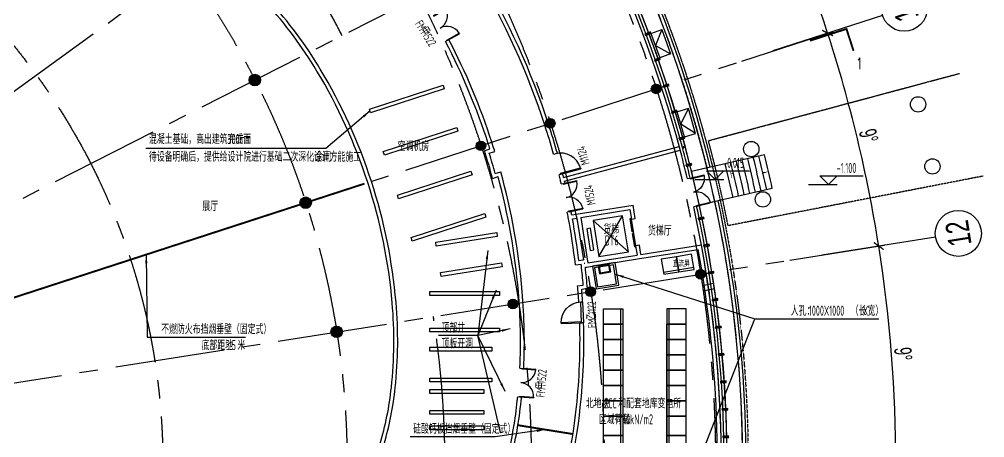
# Model space of a CAD drawing. Extents: x 104132 to 3338343, y -1228862 to 1409848.
# Drawn here: x 240007 to 290314, y 98114 to 119913 of the extents above; entities that cross this region are included whole.
import ezdxf
from ezdxf.enums import TextEntityAlignment as Align

# ---------------------------------------------------------------- set-up
doc = ezdxf.new("R2010")
doc.units = 0
for name, pattern in [('CENTER', [50.8, 31.75, -6.35, 6.35, -6.35]), ('CENTER2', [28.575, 19.05, -3.175, 3.175, -3.175]), ('DASH', [0.35, 0.25, -0.1])]:
    doc.linetypes.add(name, pattern=pattern)
doc.layers.get('0').update_dxf_attribs({"color": 8})
doc.layers.get('Defpoints').update_dxf_attribs({"color": 8})
for name, color, linetype in [('#标注', 8, 'Continuous'), ('#轴线', 8, 'CENTER2'), ('150高门槛', 8, 'Continuous'), ('A-AL', 8, 'Continuous'), ('A-COLS-PLAN-S', 8, 'Continuous'), ('A-FLOR-OVHD', 8, 'DASH'), ('A-FLOR-PIPE', 8, 'Continuous'), ('A-GLAZ', 8, 'Continuous'), ('A-ROOF-DRAN', 8, 'Continuous'), ('A-STRS', 8, 'Continuous'), ('ACS_挡烟垂壁', 8, 'DASH'), ('Bridge-A', 8, 'Continuous'), ('C-NAME', 8, 'Continuous'), ('COLUMN', 8, 'Continuous'), ('Column-Bridge', 8, 'Continuous'), ('dim', 8, 'Continuous'), ('DIM_ELEV', 8, 'Continuous'), ('DIM_LEAD', 8, 'Continuous'), ('DIM_SYMB', 8, 'Continuous'), ('DOTE', 8, 'CENTER'), ('DY001-设备', 8, 'Continuous'), ('EVTR', 8, 'Continuous'), ('PROMPT', 8, 'Continuous'), ('PUB_HATCH', 8, 'Continuous'), ('STAIR', 8, 'Continuous'), ('WALL', 8, 'Continuous'), ('WINDOW', 8, 'Continuous'), ('WINDOW_TEXT', 8, 'Continuous'), ('建-屋面看线', 8, 'Continuous'), ('设备基础', 8, 'Continuous')]:
    doc.layers.add(name, color=color, linetype=linetype)
for name, color, linetype, plot in [('开窗', 8, 'Continuous', False), ('水-套管', 8, 'Continuous', False), ('结构板边线', 8, 'Continuous', False)]:
    doc.layers.add(name, color=color, linetype=linetype, plot=plot)
doc.styles.add('_TCH_DIM', font='SIMPLEX', dxfattribs={"bigfont": 'GBCBIG'})
doc.styles.add('_TCH_LABEL', font='COMPLEX', dxfattribs={"bigfont": 'GBCBIG'})
doc.styles.add('JHZX', font='jrs.shx', dxfattribs={"width": 0.6, "bigfont": 'jhz.shx'})
doc.styles.get("Standard").update_dxf_attribs({"font": 'arial.ttf'})
doc.styles.add('XD2008', font='xd-hzs.shx', dxfattribs={"width": 0.7, "bigfont": 'xd-hztxt.shx'})
doc.dimstyles.new('JZBZ-300', dxfattribs={"dimscale": 300, "dimtxt": 3, "dimasz": 1.5, "dimexe": 1, "dimexo": 1, "dimgap": 0.5, "dimtad": 1, "dimdec": 0, "dimdsep": 46, "dimtxsty": 'JHZX', "dimblk1": 'ARCHTICK', "dimblk2": 'ARCHTICK', "dimsah": 1, "dimcen": 0, "dimclrd": 1, "dimclre": 1, "dimclrt": 2, "dimadec": 3, "dimazin": 2, "dimtfac": 1, "dimtdec": 0, "dimtix": 1, "dimtmove": 0, "dimatfit": 3, "dimfxl": 1, "dimtolj": 1, "dimlwd": -1, "dimlwe": -1, "dimarcsym": 1})

# ---------------------------------------------------------------- blocks, each defined once
blk = doc.blocks.new('_ARCHTICK')
at = {"color": 0, "linetype": 'ByBlock', "const_width": 0.15}
blk.add_lwpolyline([(-0.5, -0.5), (0.5, 0.5)], dxfattribs=at)
blk = doc.blocks.new('*D15')
at = {"layer": '#标注', "color": 1, "ltscale": 300, "transparency": 16777216}
for p, q in [((638631, -136708), (643569, -135926)), ((639468, -147346), (644468, -147346))]:
    blk.add_line(p, q, dxfattribs=at)
blk.add_arc((571468, -147346), 72700, 360, 9, dxfattribs=at)
at = {"layer": 'Defpoints', "color": 0, "ltscale": 300, "transparency": 16777216}
for p in [(638334, -136755), (644068, -143541), (571468, -147346), (639168, -147346)]:
    blk.add_point(p, dxfattribs=at)
at = {"layer": '#标注', "color": 1, "ltscale": 300, "transparency": 16777216, "xscale": 450, "yscale": 450, "zscale": 450}
for p, rotation in [((643273, -135973), 99.00000000000026), ((644168, -147346), 269.9999999999998)]:
    blk.add_blockref('_ARCHTICK', p, dxfattribs=dict(at, rotation=rotation))
at = {"layer": '#标注', "color": 2, "ltscale": 300, "transparency": 16777216, "insert": (644542, -141595), "char_height": 900, "attachment_point": 5, "rotation": 274.5, "style": 'JHZX'}
blk.add_mtext('\\A1;9°', dxfattribs=at)
blk = doc.blocks.new('*D16')
at = {"layer": '#标注', "color": 1, "ltscale": 300, "transparency": 16777216}
for p, q in [((636140, -126333), (640895, -124788)), ((638631, -136708), (643569, -135926))]:
    blk.add_line(p, q, dxfattribs=at)
blk.add_arc((571468, -147346), 72700, 9, 18, dxfattribs=at)
at = {"layer": 'Defpoints', "color": 0, "ltscale": 300, "transparency": 16777216}
for p in [(635854, -126425), (642579, -132231), (638334, -136755), (571468, -147346)]:
    blk.add_point(p, dxfattribs=at)
at = {"layer": '#标注', "color": 1, "ltscale": 300, "transparency": 16777216, "xscale": 450, "yscale": 450, "zscale": 450}
for p, rotation in [((640610, -124880), 108.0000000000008), ((643273, -135973), 279.0000000000009)]:
    blk.add_blockref('_ARCHTICK', p, dxfattribs=dict(at, rotation=rotation))
at = {"layer": '#标注', "color": 2, "ltscale": 300, "transparency": 16777216, "insert": (642743, -130234), "char_height": 900, "attachment_point": 5, "rotation": 283.5, "style": 'JHZX'}
blk.add_mtext('\\A1;9°', dxfattribs=at)
blk = doc.blocks.new('*D17')
at = {"layer": '#标注', "color": 1, "ltscale": 300, "transparency": 16777216}
for p, q in [((632056, -116475), (636511, -114205)), ((636140, -126333), (640895, -124788))]:
    blk.add_line(p, q, dxfattribs=at)
blk.add_arc((571468, -147346), 72700, 18, 27, dxfattribs=at)
at = {"layer": 'Defpoints', "color": 0, "ltscale": 300, "transparency": 16777216}
for p in [(631789, -116611), (639339, -121293), (635854, -126425), (571468, -147346)]:
    blk.add_point(p, dxfattribs=at)
at = {"layer": '#标注', "color": 1, "ltscale": 300, "transparency": 16777216, "xscale": 450, "yscale": 450, "zscale": 450}
for p, rotation in [((636244, -114341), 117.0000000000009), ((640610, -124880), 288.0000000000002)]:
    blk.add_blockref('_ARCHTICK', p, dxfattribs=dict(at, rotation=rotation))
at = {"layer": '#标注', "color": 2, "ltscale": 300, "transparency": 16777216, "insert": (639188, -119295), "char_height": 900, "attachment_point": 5, "rotation": 292.5, "style": 'JHZX'}
blk.add_mtext('\\A1;9°', dxfattribs=at)
blk = doc.blocks.new('*U1046')
blk.add_line((0, -20), (0, 0))
blk.add_circle((0, -24), 4)
at = {"style": 'JHZX', "width": 0.75}
blk.add_attdef('AXES', text='', height=4, dxfattribs=at).set_placement((0, -24), align=Align.MIDDLE_CENTER)
blk = doc.blocks.new('_YZH')
blk.add_circle((0, 0), 0.5)
at = {"layer": 'PUB_HATCH', "const_width": 0.5}
blk.add_lwpolyline([(-0.25, 0, 1), (0.25, 0, 1)], format="xyb", close=True, dxfattribs=at)
blk = doc.blocks.new('二层柱网0313')
at = {"layer": 'A-COLS-PLAN-S', "xscale": 500, "yscale": 500, "zscale": 500}
for p in [(860761, -327325), (881670, -327785), (876154, -329577), (872540, -330752), (863409, -333718), (883989, -337444), (878260, -338351), (874210, -338992), (865025, -340447)]:
    blk.add_blockref('_YZH', p, dxfattribs=at)
blk = doc.blocks.new('bds')
at = {"layer": 'DY001-设备'}
for p, q in [((-1092, 17769), (-2672, 17519)), ((-4893, 6018), (-4893, 15618)), ((-2393, 15618, 0), (-2393, 3518)), ((-2493, 6018), (-2493, 14818)), ((-2393, 3318), (-2393, 118))]:
    blk.add_line(p, q, dxfattribs=at)
for points in [[(-1866, 17546), (-1992, 18336), (-2782, 18211), (-2657, 17420)], [(-1076, 17671), (-1201, 18461), (-1992, 18336), (-1866, 17546)], [(-5793, 14818), (-5793, 15618), (-4793, 15618), (-4793, 14818)], [(-1493, 14818), (-1493, 15618), (-2493, 15618), (-2493, 14818)], [(-5793, 14018), (-5793, 14818), (-4793, 14818), (-4793, 14018)], [(-1493, 14018), (-1493, 14818), (-2493, 14818), (-2493, 14018)], [(-5793, 13218), (-5793, 14018), (-4793, 14018), (-4793, 13218)], [(-1493, 13218), (-1493, 14018), (-2493, 14018), (-2493, 13218)], [(-5793, 12418), (-5793, 13218), (-4793, 13218), (-4793, 12418)], [(-1493, 12418), (-1493, 13218), (-2493, 13218), (-2493, 12418)], [(-5793, 11618), (-5793, 12418), (-4793, 12418), (-4793, 11618)], [(-1493, 11618), (-1493, 12418), (-2493, 12418), (-2493, 11618)], [(-5793, 10818), (-5793, 11618), (-4793, 11618), (-4793, 10818)], [(-1493, 10818), (-1493, 11618), (-2493, 11618), (-2493, 10818)], [(-5793, 10018), (-5793, 10818), (-4793, 10818), (-4793, 10018)], [(-1493, 10018), (-1493, 10818), (-2493, 10818), (-2493, 10018)], [(-5793, 9018), (-5793, 10018), (-4793, 10018), (-4793, 9018)], [(-1493, 9018), (-1493, 10018), (-2493, 10018), (-2493, 9018)], [(-5793, 8018), (-5793, 9018), (-4793, 9018), (-4793, 8018)], [(-1493, 8018), (-1493, 9018), (-2493, 9018), (-2493, 8018)], [(-5793, 7018), (-5793, 8018), (-4793, 8018), (-4793, 7018)], [(-1493, 7018), (-1493, 8018), (-2493, 8018), (-2493, 7018)], [(-5793, 6018), (-5793, 7018), (-4793, 7018), (-4793, 6018)], [(-1493, 6018), (-1493, 7018), (-2493, 7018), (-2493, 6018)], [(-4793, 3518), (-4793, 6018), (-6293, 6018), (-6293, 3518)], [(-993, 3518), (-993, 6018), (-2493, 6018), (-2493, 3518)], [(-2493, 2518), (-2493, 3318), (-993, 3318), (-993, 2518)], [(-2493, 1718), (-2493, 2518), (-993, 2518), (-993, 1718)], [(-2493, 918), (-2493, 1718), (-993, 1718), (-993, 918)], [(-2493, 118), (-2493, 918), (-993, 918), (-993, 118)]]:
    blk.add_lwpolyline(points, close=True, dxfattribs=at)
at = {"layer": 'DY001-设备', "width": 0.7}
for s, p in [('直流屏', (-2180, 17842)), ('空柜', (-5375, 7390)), ('1600kVA', (-6012, 4650)), ('1600kVA', (-2179, 4650))]:
    blk.add_text(s, height=300, rotation=360, dxfattribs=at).set_placement(p)
blk = doc.blocks.new('A$C07e48a49')
for points in [[(0, 0), (1200, 0), (1200, 1200), (0, 1200)], [(100, 100), (1100, 100), (1100, 1100), (100, 1100)]]:
    blk.add_lwpolyline(points, close=True)
blk = doc.blocks.new('llyc')
at = {"layer": 'A-FLOR-OVHD', "ltscale": 5}
for points in [[(244637, 205836), (257725, 209343)], [(258961, 203990), (245660, 201405)]]:
    blk.add_lwpolyline(points, dxfattribs=at)
blk.add_arc((181707, 188973), 65150, 11, 15, dxfattribs=at)
at = {"layer": 'Column-Bridge'}
for centre in [(255563, 207728), (246869, 205398), (256310, 204494), (247474, 202776)]:
    blk.add_circle(centre, 400, dxfattribs=at)
blk = doc.blocks.new('A$Caadc5c54')
at = {"layer": 'A-STRS'}
for points in [[(0, 400), (0, 0), (600, 0), (600, 400)], [(0, 400), (600, 400)], [(50, 400), (50, 50), (550, 50), (550, 400)]]:
    blk.add_lwpolyline(points, dxfattribs=at)
blk = doc.blocks.new('smg')
blk.add_lwpolyline([(-40, 200), (-40, -100), (40, -100), (40, 200)], close=True)
for points in [[(40, 0), (-40, 0)], [(0, -100), (0, 200)]]:
    blk.add_lwpolyline(points)
blk = doc.blocks.new('danyuan1')
at = {"layer": 'A-AL'}
for p, rotation in [((-8275, 2291), 169.7142857143211), ((-6867, 2019), 168.428571428614), ((-5465, 1716), 167.1428571428847), ((-4071, 1381), 165.8571428571781), ((-2685, 1015), 164.5714285714549), ((-1307, 618), 163.2857142857502), ((62, 190), 162.0000000000363)]:
    blk.add_blockref('smg', p, dxfattribs=dict(at, rotation=rotation))
blk = doc.blocks.new('shangxuechuang')
at = {"layer": '开窗'}
for points in [[(-254, 543), (974, 1118)], [(-254, 543), (614, 287), (974, 1118)], [(974, 1118), (1222, 572)], [(0, 0), (-254, 543)], [(0, 0), (1228, 575)]]:
    blk.add_lwpolyline(points, dxfattribs=at)
blk = doc.blocks.new('Plum-NOTE$0$刚性防水套管')
for p, q in [((1, 0.5), (-1, 0.5)), ((0, 1), (0, 0.5)), ((-1, -0.5), (1, -0.5)), ((0, -0.5), (0, -1))]:
    blk.add_line(p, q)
blk = doc.blocks.new('stguan')
at = {"layer": '水-套管', "xscale": -300.0000000000004, "yscale": 300.0000000000003, "zscale": 300.0000000000003, "rotation": 191.0876959630839}
blk.add_blockref('Plum-NOTE$0$刚性防水套管', (114466, 22412), dxfattribs=at)
blk = doc.blocks.new('$DorLib2D$00000002')
for p, q in [((-0.5, 0), (-0.5, 0.4875)), ((-0.475, 0.4875), (-0.5, 0.4875)), ((-0.475, 0), (-0.475, 0.4875)), ((0.475, 0), (0.475, 0.4875)), ((0.475, 0.4875), (0.5, 0.4875)), ((0.5, 0), (0.5, 0.4875)), ((-0.5, 0), (-0.475, 0)), ((0.5, 0), (0.475, 0))]:
    blk.add_line(p, q)
for centre, start, end in [((-0.4875, 0), 0, 88.53072), ((0.4875, 0), 91.46928, 180)]:
    blk.add_arc(centre, 0.4875, start, end)
blk = doc.blocks.new('$DorLib2D$00000001')
for p, q in [((0.45, 0.975), (0.5, 0.975)), ((0.45, 0), (0.45, 0.975)), ((0.5, 0), (0.5, 0.975)), ((0.5, 0), (0.45, 0))]:
    blk.add_line(p, q)
blk.add_arc((0.475, 0), 0.975, 91.4693, 180)
blk = doc.blocks.new('$DORLIB2D$00000127')
for points in [[(-0.533, 0.795), (-0.533, 0.69)], [(-0.033, 0.795), (-0.533, 0.795)], [(-0.033, 0.795), (-0.033, 0.69)], [(0.533, 0.795), (0.033, 0.795)], [(0.033, 0.795), (0.033, 0.69)], [(0.533, 0.795), (0.533, 0.69)], [(-0.033, 0.69), (-0.533, 0.69)], [(0.5, 0.5), (-0.5, 0.5)], [(0.533, 0.69), (0.033, 0.69)]]:
    blk.add_lwpolyline(points)
blk = doc.blocks.new('A$Cd9e584bd')
at = {"layer": '150高门槛'}
blk.add_lwpolyline([(56374, 8464), (56423, 7366), (56323, 7363), (56274, 8460)], close=True, dxfattribs=at)
at = {"layer": 'A-FLOR-OVHD', "ltscale": 5}
blk.add_circle((0, 0), 65000, dxfattribs=at)
blk.add_arc((78170, 26502), 63000, 179.2098, 219.41431, dxfattribs=at)
at = {"layer": 'A-GLAZ'}
for p, q in [((61834, 14883), (62127, 14949)), ((62460, 13487), (62168, 13420))]:
    blk.add_line(p, q, dxfattribs=at)
for radius, start, end in [(63600, 15, 36), (63750, 15, 36), (63900, 15, 36), (63600, 13.53279, 15), (63750, 13.5312, 15), (63900, 13.52962, 15), (63600, 10.25723, 12.18145), (63750, 10.25723, 12.18304), (63900, 10.25723, 12.18462), (63600, 353.27364, 10.25723), (63750, 353.27364, 10.25723), (63900, 353.27364, 10.25723)]:
    blk.add_arc((0, 0), radius, start, end, dxfattribs=at)
at = {"layer": 'A-ROOF-DRAN'}
for points in [[(63028, 15475, 0.164893), (40624, 50613)], [(62054, 15250, 0.164679), (40029, 49809)], [(64502, -7179, 0.081143), (63433, 13721)], [(63513, -7022, 0.08087), (62460, 13487)]]:
    blk.add_lwpolyline(points, format="xyb", dxfattribs=at)
for points in [[(63028, 15475), (62054, 15250)], [(63433, 13721), (62460, 13487)]]:
    blk.add_lwpolyline(points, dxfattribs=at)
at = {"layer": 'ACS_挡烟垂壁', "const_width": 100}
for points in [[(22255, 7231), (45005, 14623)], [(53003, 2037), (55866, 1577)]]:
    blk.add_lwpolyline(points, dxfattribs=at)
at = {"layer": 'DIM_ELEV'}
for p, q in [((63275, 14836), (62825, 15286)), ((62825, 15286), (65075, 15286)), ((63275, 14836), (63725, 15286)), ((62225, 14836), (63725, 14836)), ((69191, 14573), (68741, 15023)), ((68741, 15023), (70991, 15023)), ((69191, 14573), (69641, 15023)), ((68141, 14573), (69641, 14573))]:
    blk.add_line(p, q, dxfattribs=at)
at = {"layer": 'DIM_LEAD'}
for p, q in [((45295, 18412), (42992, 16455)), ((42992, 16455), (33618, 16455)), ((51437, 11134), (50906, 6710)), ((33630, 10927), (33688, 6627)), ((58065, 9905), (65352, 7585)), ((51868, 9076), (50906, 6710)), ((59153, -8154), (65352, 7585)), ((65352, 7585), (71814, 7585)), ((52600, 7052), (50906, 6710)), ((33688, 6627), (38804, 6627)), ((50906, 6710), (48867, 6710)), ((52330, 3800), (50906, 6710)), ((52088, 1650), (50906, 6710)), ((54434, 1807), (51815, 1435)), ((51815, 1435), (47385, 1435))]:
    blk.add_line(p, q, dxfattribs=at)
for points in [[(45295, 18412, 0, 120, 0), (44952, 18121, 0, 0, 0)], [(51437, 11134, 0, 120, 0), (51383, 10687, 0, 0, 0)], [(33630, 10927, 0, 120, 0), (33636, 10477, 0, 0, 0)], [(58065, 9905, 0, 120, 0), (58494, 9769, 0, 0, 0)], [(51868, 9076, 0, 120, 0), (51698, 8659, 0, 0, 0)], [(52600, 7052, 0, 120, 0), (52159, 6963, 0, 0, 0)], [(52330, 3800, 0, 120, 0), (52132, 4204, 0, 0, 0)], [(52088, 1650, 0, 120, 0), (51986, 2088, 0, 0, 0)], [(54434, 1807, 0, 120, 0), (53989, 1744, 0, 0, 0)]]:
    blk.add_lwpolyline(points, format="xyseb", dxfattribs=at)
at = {"layer": 'DIM_SYMB', "const_width": 100}
blk.add_lwpolyline([(68219, 22070), (70122, 22686), (70491, 21544)], dxfattribs=at)
at = {"layer": 'DIM_SYMB'}
blk.add_lwpolyline([(64016, 14779, 0, 0, 0), (66062, 15252, 0, 80, 0), (65770, 15184, 0, 0, 0)], format="xyseb", dxfattribs=at)
at = {"layer": 'EVTR'}
for p, q in [((58459, 12955), (56919, 12711)), ((56919, 12711), (57216, 10834)), ((58757, 11078), (56919, 12711)), ((57216, 10834), (58459, 12955)), ((58757, 11078), (58459, 12955)), ((56786, 12305), (56593, 12274)), ((56593, 12274), (56771, 11148)), ((56964, 11179), (56786, 12305)), ((56771, 11148), (56964, 11179)), ((57216, 10834), (58757, 11078))]:
    blk.add_line(p, q, dxfattribs=at)
at = {"layer": 'PROMPT'}
for p, q in [((61606, 16493), (61646, 16533)), ((61606, 16533), (61646, 16493))]:
    blk.add_line(p, q, dxfattribs=at)
blk.add_lwpolyline([(61606, 16493), (61646, 16493), (61646, 16533), (61606, 16533)], close=True, dxfattribs=at)
at = {"layer": 'STAIR'}
for points in [[(65854, 16127), (62049, 15249)], [(66259, 14373), (62454, 13495)]]:
    blk.add_lwpolyline(points, dxfattribs=at)
for radius, start, end in [(67800, 12.23941, 13.76059), (65700, 12.2151, 13.7849), (66000, 12.21867, 13.78133), (66300, 12.22221, 13.7778), (66600, 12.22571, 13.77429), (66900, 12.22918, 13.77082), (67200, 12.23262, 13.76738), (67500, 12.23603, 13.76397), (63900, 12.19299, 13.80701)]:
    blk.add_arc((0, 0), radius, start, end, dxfattribs=at)
at = {"layer": 'WALL'}
for p, q in [((49406, 22122), (49231, 22026)), ((51259, 16339), (51544, 16432)), ((51509, 16210), (51794, 16303)), ((54862, 16152), (55056, 16203)), ((55385, 14944), (61407, 16557)), ((55432, 14749), (61459, 16364)), ((51818, 15154), (52104, 15247)), ((55337, 15140), (55143, 15089)), ((51681, 14899), (51966, 14992)), ((55259, 14608), (55455, 14650)), ((55769, 13183), (55573, 13141)), ((56142, 13043), (59006, 13497)), ((56272, 12861), (58840, 13268)), ((58840, 13268), (58918, 12774)), ((59116, 12805), (59006, 13497)), ((55805, 12990), (56142, 13043)), ((55842, 12793), (56075, 12830)), ((56075, 12830), (56419, 10657)), ((56272, 12861), (56632, 10590)), ((58918, 12774), (59116, 12805)), ((59335, 11423), (59137, 11391)), ((59137, 11391), (59216, 10898)), ((59413, 10929), (59335, 11423)), ((59346, 10716), (62403, 11200)), ((59413, 10929), (62468, 11413)), ((62468, 11413), (62565, 11428)), ((62600, 11231), (62600, 11231)), ((56173, 10618), (56367, 10649)), ((56367, 10649), (56419, 10657)), ((56580, 10278), (59346, 10716)), ((56632, 10590), (56648, 10491)), ((56648, 10491), (59216, 10898)), ((55999, 10388), (56296, 10435)), ((56493, 10466), (56450, 10460)), ((56493, 10466), (56450, 10460)), ((56450, 10460), (56450, 10460)), ((56493, 10466), (56493, 10466)), ((56516, 10268), (56580, 10278)), ((56111, 9292), (56408, 9339)), ((56326, 9124), (56623, 9171)), ((56174, 8455), (56374, 8464)), ((56423, 7366), (56223, 7357)), ((53102, 5014), (53301, 4999)), ((53190, 3503), (52991, 3518))]:
    blk.add_line(p, q, dxfattribs=at)
for centre, radius, start, end in [((18662, 6114), 37562, 17.9265, 31.0653), ((18662, 6114), 37762, 17.9269, 31.0653), ((22974, 8728), 23020, 31.0312, 42.1173), ((22974, 8728), 22820, 31.031, 42.1185), ((18662, 6114), 34462, 17.9199, 27.4983), ((18662, 6114), 34662, 17.9204, 27.5055), ((18662, 6114), 27862, 17.9009, 31.0654), ((18662, 6114), 28062, 17.9016, 31.0652), ((18699, 6024), 37555, 15.6459, 18.0747), ((18699, 6024), 37755, 15.6415, 18.0743), ((18692, 6023), 34462, 17.5811, 18.0801), ((18692, 6023), 34662, 17.2534, 18.0796), ((18692, 6023), 34162, 15.0596, 17.5767), ((18692, 6023), 34362, 15.411, 17.2461), ((18692, 6023), 34662, 4.9347, 15.4342), ((18699, 6024), 37755, 13.6656, 13.9721), ((18677, 6020), 27877, 4.9311, 18.0956), ((18677, 6020), 28077, 4.9312, 18.0949), ((18692, 6023), 34462, 4.9347, 15.0859), ((18699, 6024), 37555, 13.5098, 13.9677), ((18676, 6020), 37578, 13.2105, 13.5072), ((18676, 6020), 37778, 13.2044, 13.3595), ((18676, 6020), 37578, 10.4833, 10.9233), ((18676, 6020), 37778, 10.6311, 10.9293), ((18676, 6020), 37578, 6.6746, 10.4833), ((18676, 6020), 37778, 6.9905, 10.3277), ((0, 0), 63400, 353.27987, 10.17492), ((0, 0), 63600, 353.27675, 10.17122), ((18676, 6020), 37878, 6.5481, 6.6931), ((18676, 6020), 37878, 5.0266, 6.5481), ((18676, 6020), 38078, 4.7458, 6.404), ((23735, 6443), 32502, 3.5505, 5.0297), ((23735, 6443), 32702, 3.5446, 4.7027), ((23735, 6443), 29402, 357.215, 4.9647), ((23735, 6443), 29602, 357.2051, 4.9646), ((23735, 6443), 22802, 353.8772, 4.9647), ((23735, 6443), 23002, 353.8784, 4.9645), ((23735, 6443), 32502, 353.9173, 1.6113), ((23735, 6443), 32702, 353.9178, 1.6172), ((30703, 5618), 15786, 343.1044, 354.1543), ((30703, 5618), 15986, 343.4628, 354.1525), ((30703, 5618), 22386, 346.69, 354.1124), ((30703, 5618), 22586, 346.15, 354.1115), ((23735, 6443), 29402, 353.9076, 354.2916), ((23735, 6443), 29602, 353.9083, 354.3015), ((30703, 5618), 25486, 338.7696, 354.0999), ((30703, 5618), 25686, 338.7773, 354.0992)]:
    blk.add_arc(centre, radius, start, end, dxfattribs=at)
at = {"layer": '结构板边线', "ltscale": 2}
blk.add_lwpolyline([(48650, -29337, 0.294882), (60991, -19059, 0.739113), (-39797, 49994, 0.96959), (-35251, 43908, -0.223394), (-1872, 49672, -0.480345), (12206, 16979, 0.431954), (20239, -6743, -0.191209), (33156, -20221, 0.310437), (47154, -29442, 0.310437)], format="xyb", dxfattribs=at)
at = {"layer": '设备基础'}
for points in [[(45264, 18507), (49099, 19753), (49161, 19563), (45326, 18317)], [(45979, 16307), (49814, 17552), (49876, 17362), (46041, 16116)], [(46721, 14024), (50556, 15270), (50618, 15080), (46783, 13834)], [(47436, 11823), (51271, 13069), (51333, 12879), (47498, 11633)], [(48719, 11569), (51896, 12072), (51927, 11875), (48750, 11372)], [(48969, 9989), (52146, 10492), (52177, 10295), (49001, 9791)], [(48420, 9001), (52044, 9001), (52044, 8801), (48420, 8801)], [(48420, 7095), (52044, 7095), (52044, 6895), (48420, 6895)], [(48420, 6095), (51636, 6095), (51636, 5895), (48420, 5895)], [(48420, 4495), (51636, 4495), (51636, 4295), (48420, 4295)], [(48420, 3895), (51228, 3895), (51228, 3695), (48420, 3695)], [(48420, 2805), (51228, 2805), (51228, 2605), (48420, 2605)], [(48420, 2005), (51228, 2005), (51228, 1805), (48420, 1805)]]:
    blk.add_lwpolyline(points, close=True, dxfattribs=at)
at = {"layer": 'A-AL'}
for name, p, rotation in [('danyuan1', (60582, 19684), 306), ('smg', (61200, 18378), 106.7142857143211), ('smg', (61597, 17000), 105.4285714286139), ('smg', (61963, 15613), 104.1428571428847), ('smg', (62601, 12818), 101.5714285714549), ('smg', (62873, 11410), 100.2857142857501), ('smg', (63113, 9996), 99.0000000000362), ('danyuan1', (63700, 0), 288)]:
    blk.add_blockref(name, p, dxfattribs=dict(at, rotation=rotation))
at = {"layer": 'A-FLOR-PIPE', "rotation": 9.000000000001078}
blk.add_blockref('A$C07e48a49', (57073, 9141), dxfattribs=at)
at = {"layer": 'A-STRS', "rotation": 9.000000000000826}
blk.add_blockref('A$Caadc5c54', (57252, 9928), dxfattribs=at)
at = {"layer": 'Bridge-A'}
blk.add_blockref('llyc', (-181707, -188973), dxfattribs=at)
at = {"layer": 'COLUMN', "xscale": 600, "yscale": 600, "zscale": 600}
for p in [(39293, 20021), (41942, 13628), (43557, 6899)]:
    blk.add_blockref('_YZH', p, dxfattribs=at)
at = {"layer": 'DY001-设备'}
blk.add_blockref('bds', (63255, -7518), dxfattribs=at)
at = {"layer": 'WINDOW'}
for name, p, xscale, yscale, zscale, rotation in [('$DorLib2D$00000002', (48958, 22732), 1500, 1500, -1500, 298.7453331493521), ('$DorLib2D$00000001', (55099, 15646), 1100, 1100, -1100, 284.8067874215299), ('$DorLib2D$00000002', (55514, 13896), 1500, 1500, -1500, 282.0668850653825), ('$DorLib2D$00000002', (62147, 14185), -1500, 1500, 1500, 282.8571200396436), ('$DORLIB2D$00000127', (59127, 12098), -1400, 200, 1400, 98.99999999999932), ('$DorLib2D$00000001', (56299, 7910), -1100, 1100, -1100, 92.58092930617245), ('$DorLib2D$00000002', (53146, 4259), 1499.999999999996, 1499.999999999996, -1500, 265.753280676909)]:
    blk.add_blockref(name, p, dxfattribs=dict(at, xscale=xscale, yscale=yscale, zscale=zscale, rotation=rotation))
at = {"layer": '建-屋面看线'}
blk.add_blockref('二层柱网0313', (-821468, 347346), dxfattribs=at)
at = {"layer": '开窗', "rotation": 264.8571428571429}
blk.add_blockref('shangxuechuang', (59933, 22451), dxfattribs=at)
at = {"layer": '开窗', "xscale": -0.9999999999999997, "rotation": 311.1428571428578}
blk.add_blockref('shangxuechuang', (61683, 17065), dxfattribs=at)
at = {"layer": '水-套管'}
blk.add_blockref('stguan', (-51540, -13182), dxfattribs=at)
at = {"layer": 'C-NAME', "style": 'XD2008', "width": 0.6}
for s, p in [('空调机房', (46745, 16320)), ('展厅', (36558, 13194)), ('货梯', (57458, 11998)), ('货梯厅', (59780, 11917)), ('DT6', (57523, 11400)), ('北地块', (56546, 2916)), ('ECC', (57491, 2916)), ('和配套地库变电所', (58231, 2916)), ('区域荷载', (57218, 2082)), ('10kN/m2', (58478, 2082))]:
    blk.add_text(s, height=525, dxfattribs=at).set_placement(p)
at = {"layer": 'DIM_ELEV', "style": 'XD2008', "width": 0.6}
for s, p in [('-0.015', (63697, 15444)), ('-1.100', (69613, 15180))]:
    blk.add_text(s, height=525, dxfattribs=at).set_placement(p)
at = {"layer": 'DIM_LEAD', "style": 'XD2008', "width": 0.6}
for s, p in [('混凝土基础，高出建筑完成面', (33775, 16687)), ('300mm', (37870, 16687)), ('待设备明确后，提供给设计院进行基础二次深化设计方能施工', (33775, 15768)), ('余同', (42450, 15768)), (';', (42280, 15768)), ('人孔：', (67221, 7742)), ('1000X1000', (68166, 7742)), ('（长', (70347, 7742)), ('X', (70977, 7742)), ('宽）', (71220, 7742)), ('不燃防火布挡烟垂壁（固定式）', (34415, 6784)), ('顶部井', (49024, 6855)), ('顶板开洞', (49024, 6039)), ('底部距地', (36518, 5948)), ('3.5', (37778, 5948)), ('米', (38384, 5948)), ('硅酸钙板挡烟垂壁（固定式）', (47543, 1592))]:
    blk.add_text(s, height=525, dxfattribs=at).set_placement(p)
at = {"layer": 'DIM_SYMB', "style": '_TCH_LABEL', "width": 0.705882}
blk.add_text('1', height=595, dxfattribs=at).set_placement((70617, 20580))
at = {"layer": 'DIM_SYMB', "style": '_TCH_DIM'}
blk.add_text('下', height=338, rotation=13, dxfattribs=at).set_placement((63992, 14882))
at = {"layer": 'WINDOW_TEXT', "style": 'XD2008', "width": 0.6}
for s, rotation, p in [('FM', 302.8847, (47610, 22944)), ('甲', 302.8847, (47847, 22578)), ('1522', 302.8847, (47993, 22351)), ('M1124', 106.0027, (56748, 15672)), ('M1524', 100.8216, (57059, 13554)), ('1122', 91.5517, (57085, 7813)), ('乙', 91.5517, (57093, 7544)), ('FM', 91.5517, (57104, 7108)), ('1522', 85.9234, (54449, 4188)), ('甲', 85.9234, (54430, 3919)), ('FM', 85.9234, (54399, 3484))]:
    blk.add_text(s, height=450, rotation=rotation, dxfattribs=at).set_placement(p)
blk = doc.blocks.new('轴网20240313')
at = {"layer": '#标注', "ltscale": 300}
blk.add_circle((571467.9, -147345.9), 64700, dxfattribs=at)
at = {"layer": '#轴线', "ltscale": 300}
for p, q in [((583845.8, -138352.8), (626238.3, -107552.8)), ((585100.3, -140399.8), (631789, -116610.7)), ((586019, -142617.9), (635854.4, -126425.4)), ((586579.5, -144952.4), (638334.4, -136755.3))]:
    blk.add_line(p, q, dxfattribs=at)
for radius in [64700, 63300, 57500, 53700, 44100, 34500]:
    blk.add_circle((571467.9, -147345.9), radius, dxfattribs=at)
for start, end in [(27, 45), (351, 9)]:
    blk.add_arc((571467.9, -147345.9), 49200, start, end, dxfattribs=at)
at = {"layer": '#标注'}
for p, xscale, yscale, zscale, rotation, values in [((637756.5, -125807.4), 300.0000000000007, 300.0000000000007, 300.0000000000007, 107.9999999999874, {'AXES': '13'}), ((640309.7, -136442.4), 300, 300, 300, 98.99999999998602, {'AXES': '12'})]:
    blk.add_blockref('*U1046', p, dxfattribs=dict(at, xscale=xscale, yscale=yscale, zscale=zscale, rotation=rotation)).add_auto_attribs(values)
at = {"layer": '#标注', "ltscale": 300}
for base, p1, p2, picture, middle in [((639339.2, -121292.5), (635854.4, -126425.4), (631789, -116610.7), '*D17', (639188.2, -119295.2)), ((642579.2, -132230.7), (638334.4, -136755.3), (635854.4, -126425.4), '*D16', (642742.6, -130234.3)), ((644068.2, -143541.1), (639167.9, -147345.9), (638334.4, -136755.3), '*D15', (644541.9, -141594.8))]:
    dim = blk.add_angular_dim_3p(base=base, center=(571467.9, -147345.9), p1=p1, p2=p2, dimstyle='JZBZ-300', dxfattribs=at)
    dim.commit()
    dim.dimension.update_dxf_attribs({"geometry": picture, "text_midpoint": middle})

msp = doc.modelspace()

# ---------------------------------------------------------------- block references
at = {"layer": 'dim', "ltscale": 300}
msp.add_blockref('A$Cd9e584bd', (212988, 96727), dxfattribs=at)
at = {"layer": 'DOTE'}
msp.add_blockref('轴网20240313', (-358480, 244073), dxfattribs=at)

doc.saveas('drawing.dxf')
